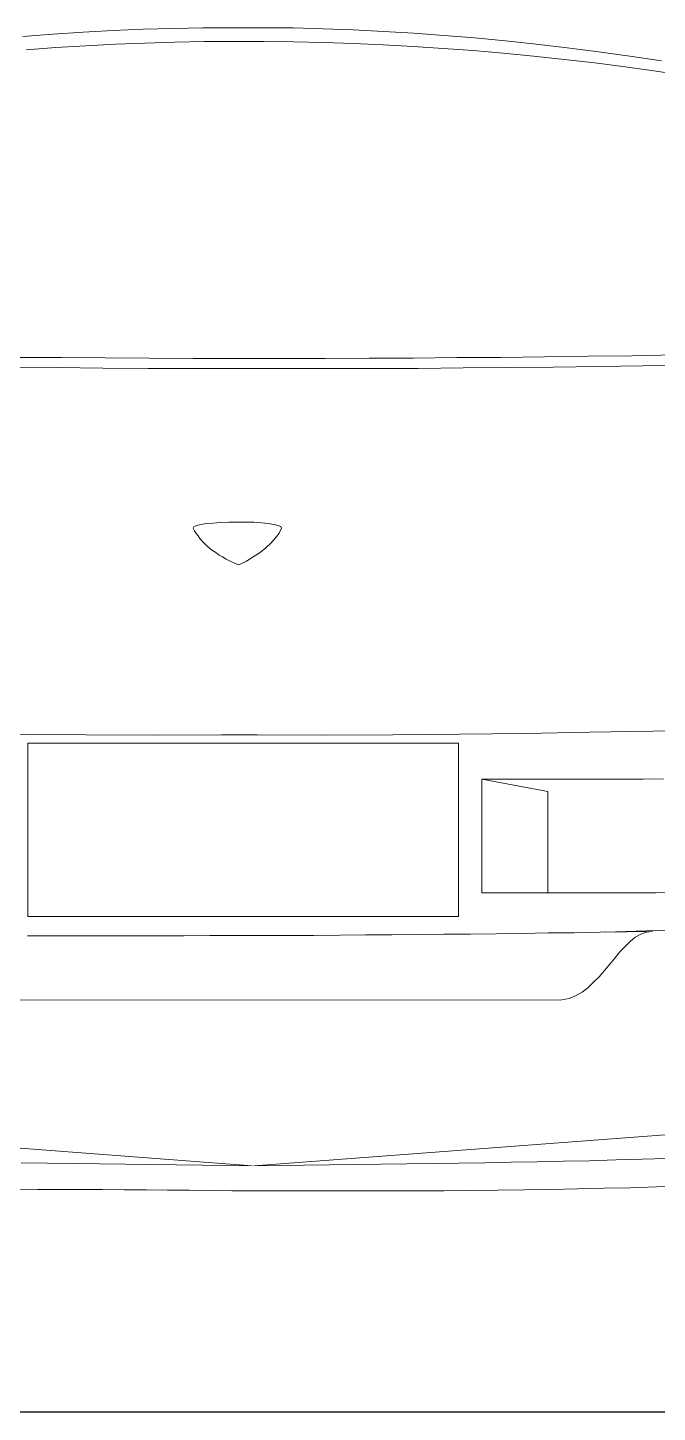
# Model space of a CAD drawing. Header units: millimetres. Extents: x 587797 to 2274247, y 1711 to 439204.
# Drawn here: x 1016690 to 1017630, y 283670 to 285737 of the extents above; entities that cross this region are included whole.
import ezdxf

# ---------------------------------------------------------------- set-up
doc = ezdxf.new("R2010")
doc.units = ezdxf.units.MM
doc.layers.add('finiture', color=7, linetype='Continuous', lineweight=20)

msp = doc.modelspace()

# ---------------------------------------------------------------- linework, layer by layer
msp.add_line((1042868.164, 283669.666, 442.155), (971709.651, 283669.666, 442.155))
at = {"layer": 'finiture'}
for p, q in [((1016727.232, 285727.476, 442.155), (1016682.391, 285723.866, 442.155)), ((1016772.499, 285730.281, 442.155), (1016727.232, 285727.476, 442.155)), ((1016817.356, 285732.677, 442.155), (1016772.499, 285730.281, 442.155)), ((1016862.214, 285734.679, 442.155), (1016817.356, 285732.677, 442.155)), ((1016906.661, 285735.892, 442.155), (1016862.214, 285734.679, 442.155)), ((1016951.518, 285736.681, 442.155), (1016906.661, 285735.892, 442.155)), ((1016996.376, 285737.09, 442.155), (1016951.518, 285736.681, 442.155)), ((1017041.217, 285737.09, 442.155), (1016996.376, 285737.09, 442.155)), ((1017086.074, 285736.681, 442.155), (1017041.217, 285737.09, 442.155)), ((1017130.932, 285735.483, 442.155), (1017086.074, 285736.681, 442.155)), ((1017175.789, 285733.891, 442.155), (1017130.932, 285735.483, 442.155)), ((1017221.04, 285731.479, 442.155), (1017175.789, 285733.891, 442.155)), ((1017266.291, 285728.674, 442.155), (1017221.04, 285731.479, 442.155)), ((1017311.558, 285725.474, 442.155), (1017266.291, 285728.674, 442.155)), ((1017357.204, 285721.865, 442.155), (1017311.558, 285725.474, 442.155)), ((1017403.275, 285717.467, 442.155), (1017357.204, 285721.865, 442.155)), ((1016732.039, 285707.443, 442.155), (1016687.592, 285704.243, 442.155)), ((1016776.503, 285710.248, 442.155), (1016732.039, 285707.443, 442.155)), ((1016820.95, 285712.25, 442.155), (1016776.503, 285710.248, 442.155)), ((1016865.413, 285713.858, 442.155), (1016820.95, 285712.25, 442.155)), ((1016909.467, 285715.466, 442.155), (1016865.413, 285713.858, 442.155)), ((1016953.93, 285716.254, 442.155), (1016909.467, 285715.466, 442.155)), ((1016998.377, 285716.663, 442.155), (1016953.93, 285716.254, 442.155)), ((1017042.825, 285716.663, 442.155), (1016998.377, 285716.663, 442.155)), ((1017087.272, 285715.86, 442.155), (1017042.825, 285716.663, 442.155)), ((1017131.735, 285715.056, 442.155), (1017087.272, 285715.86, 442.155)), ((1017176.183, 285713.464, 442.155), (1017131.735, 285715.056, 442.155)), ((1017220.646, 285711.462, 442.155), (1017176.183, 285713.464, 442.155)), ((1017265.503, 285709.051, 442.155), (1017220.646, 285711.462, 442.155)), ((1017310.345, 285706.245, 442.155), (1017265.503, 285709.051, 442.155)), ((1017355.202, 285703.045, 442.155), (1017310.345, 285706.245, 442.155)), ((1017400.059, 285699.042, 442.155), (1017355.202, 285703.045, 442.155)), ((1017445.326, 285694.629, 442.155), (1017400.059, 285699.042, 442.155)), ((1017449.33, 285712.66, 442.155), (1017403.275, 285717.467, 442.155)), ((1017495.385, 285707.049, 442.155), (1017449.33, 285712.66, 442.155)), ((1017542.244, 285701.044, 442.155), (1017495.385, 285707.049, 442.155)), ((1017589.103, 285694.629, 442.155), (1017542.244, 285701.044, 442.155)), ((1017490.972, 285689.822, 442.155), (1017445.326, 285694.629, 442.155)), ((1017536.633, 285684.62, 442.155), (1017490.972, 285689.822, 442.155)), ((1017582.294, 285678.615, 442.155), (1017536.633, 285684.62, 442.155)), ((1017628.349, 285672.2, 442.155), (1017582.294, 285678.615, 442.155)), ((1017636.356, 285687.82, 442.155), (1017589.103, 285694.629, 442.155)), ((1017674.814, 285665.391, 442.155), (1017628.349, 285672.2, 442.155)), ((1016674.368, 285244.874, 442.155), (1016740.062, 285244.48, 442.155)), ((1016740.062, 285244.48, 442.155), (1016805.74, 285244.07, 442.155)), ((1016805.74, 285244.07, 442.155), (1016871.418, 285243.676, 442.155)), ((1016871.418, 285243.676, 442.155), (1016937.097, 285243.267, 442.155)), ((1016937.097, 285243.267, 442.155), (1017002.775, 285243.267, 442.155)), ((1017002.775, 285243.267, 442.155), (1017068.453, 285243.267, 442.155)), ((1017068.453, 285243.267, 442.155), (1017134.131, 285243.267, 442.155)), ((1017134.131, 285243.267, 442.155), (1017199.809, 285243.676, 442.155)), ((1017199.809, 285243.676, 442.155), (1017265.503, 285243.676, 442.155)), ((1017265.503, 285243.676, 442.155), (1017330.772, 285244.48, 442.155)), ((1017330.772, 285244.48, 442.155), (1017396.466, 285244.874, 442.155)), ((1017396.466, 285244.874, 442.155), (1017461.734, 285245.678, 442.155)), ((1017461.734, 285245.678, 442.155), (1017527.018, 285246.482, 442.155)), ((1017527.018, 285246.482, 442.155), (1017592.302, 285247.27, 442.155)), ((1017592.302, 285247.27, 442.155), (1017657.177, 285248.484, 442.155)), ((1016667.559, 285230.058, 442.155), (1016734.845, 285229.649, 442.155)), ((1016734.845, 285229.649, 442.155), (1016802.131, 285228.861, 442.155)), ((1016802.131, 285228.861, 442.155), (1016869.417, 285228.451, 442.155)), ((1016869.417, 285228.451, 442.155), (1016937.097, 285228.451, 442.155)), ((1016937.097, 285228.451, 442.155), (1017004.367, 285228.057, 442.155)), ((1017004.367, 285228.057, 442.155), (1017071.653, 285228.057, 442.155)), ((1017071.653, 285228.057, 442.155), (1017138.938, 285228.057, 442.155)), ((1017138.938, 285228.057, 442.155), (1017206.224, 285228.451, 442.155)), ((1017206.224, 285228.451, 442.155), (1017273.1, 285228.451, 442.155)), ((1017273.1, 285228.451, 442.155), (1017340.386, 285229.255, 442.155)), ((1017340.386, 285229.255, 442.155), (1017407.672, 285229.649, 442.155)), ((1017407.672, 285229.649, 442.155), (1017474.564, 285230.452, 442.155)), ((1017474.564, 285230.452, 442.155), (1017541.834, 285231.256, 442.155)), ((1017541.834, 285231.256, 442.155), (1017608.726, 285232.06, 442.155)), ((1017608.726, 285232.06, 442.155), (1017675.602, 285233.258, 442.155)), ((1016948.319, 284995.354, 442.155), (1016941.904, 284993.762, 442.155)), ((1016956.72, 284996.567, 442.155), (1016948.319, 284995.354, 442.155)), ((1016966.744, 284997.371, 442.155), (1016956.72, 284996.567, 442.155)), ((1016977.95, 284998.159, 442.155), (1016966.744, 284997.371, 442.155)), ((1016989.961, 284998.569, 442.155), (1016977.95, 284998.159, 442.155)), ((1017002.775, 284998.963, 442.155), (1016989.961, 284998.569, 442.155)), ((1017015.179, 284998.963, 442.155), (1017002.775, 284998.963, 442.155)), ((1017027.599, 284998.569, 442.155), (1017015.179, 284998.963, 442.155)), ((1017038.806, 284997.765, 442.155), (1017027.599, 284998.569, 442.155)), ((1017048.83, 284996.961, 442.155), (1017038.806, 284997.765, 442.155)), ((1017057.231, 284995.354, 442.155), (1017048.83, 284996.961, 442.155)), ((1017064.04, 284993.762, 442.155), (1017057.231, 284995.354, 442.155)), ((1016937.9, 284991.76, 442.155), (1016937.097, 284989.758, 442.155)), ((1016937.097, 284989.758, 442.155), (1016939.098, 284985.755, 442.155)), ((1016941.904, 284993.762, 442.155), (1016937.9, 284991.76, 442.155)), ((1016939.098, 284985.755, 442.155), (1016941.51, 284981.752, 442.155)), ((1016941.51, 284981.752, 442.155), (1016944.315, 284978.142, 442.155)), ((1016944.315, 284978.142, 442.155), (1016947.121, 284974.139, 442.155)), ((1016947.121, 284974.139, 442.155), (1016950.32, 284970.529, 442.155)), ((1017053.227, 284967.724, 442.155), (1017060.036, 284975.337, 442.155)), ((1017060.036, 284975.337, 442.155), (1017065.253, 284982.54, 442.155)), ((1017067.649, 284992.154, 442.155), (1017064.04, 284993.762, 442.155)), ((1017065.253, 284982.54, 442.155), (1017068.847, 284989.758, 442.155)), ((1017068.847, 284989.758, 442.155), (1017067.649, 284992.154, 442.155)), ((1016950.32, 284970.529, 442.155), (1016953.93, 284966.92, 442.155)), ((1016953.93, 284966.92, 442.155), (1016957.523, 284963.326, 442.155)), ((1016957.523, 284963.326, 442.155), (1016961.527, 284960.111, 442.155)), ((1016961.527, 284960.111, 442.155), (1016965.94, 284956.517, 442.155)), ((1016965.94, 284956.517, 442.155), (1016970.747, 284953.302, 442.155)), ((1016970.747, 284953.302, 442.155), (1016975.555, 284949.708, 442.155)), ((1017026.795, 284946.903, 442.155), (1017036.804, 284953.302, 442.155)), ((1017036.804, 284953.302, 442.155), (1017045.615, 284960.521, 442.155)), ((1017045.615, 284960.521, 442.155), (1017053.227, 284967.724, 442.155)), ((1016975.555, 284949.708, 442.155), (1016980.756, 284946.903, 442.155)), ((1016980.756, 284946.903, 442.155), (1016986.367, 284943.703, 442.155)), ((1016986.367, 284943.703, 442.155), (1016992.372, 284940.488, 442.155)), ((1016992.372, 284940.488, 442.155), (1016998.771, 284937.682, 442.155)), ((1016998.771, 284937.682, 442.155), (1017005.171, 284934.893, 442.155)), ((1017005.171, 284934.893, 442.155), (1017016.377, 284940.488, 442.155)), ((1017016.377, 284940.488, 442.155), (1017026.795, 284946.903, 442.155)), ((1017529.43, 284684.978, 442.155), (1017433.316, 284683.371, 442.155)), ((1017623.542, 284686.57, 442.155), (1017529.43, 284684.978, 442.155)), ((1017715.258, 284688.982, 442.155), (1017623.542, 284686.57, 442.155)), ((1016677.174, 284682.173, 442.155), (1016776.897, 284681.369, 442.155)), ((1016689.988, 284668.712, 442.155), (1017333.183, 284668.712, 442.155)), ((1016689.988, 284410.019, 442.155), (1016689.988, 284668.712, 442.155)), ((1016776.897, 284681.369, 442.155), (1016877.833, 284680.975, 442.155)), ((1016877.833, 284680.975, 442.155), (1016979.148, 284681.369, 442.155)), ((1016979.148, 284681.369, 442.155), (1017005.982, 284681.369, 442.155)), ((1017032.816, 284681.369, 442.155), (1017005.982, 284681.369, 442.155)), ((1017134.131, 284680.975, 442.155), (1017032.816, 284681.369, 442.155)), ((1017235.068, 284681.369, 442.155), (1017134.131, 284680.975, 442.155)), ((1017334.791, 284682.173, 442.155), (1017235.068, 284681.369, 442.155)), ((1017333.183, 284668.712, 442.155), (1017333.183, 284410.019, 442.155)), ((1017433.316, 284683.371, 442.155), (1017334.791, 284682.173, 442.155)), ((1017368.016, 284445.088, 442.155), (1017368.016, 284615.281, 442.155)), ((1017368.016, 284615.281, 442.155), (1017397.664, 284615.281, 442.155)), ((1017368.016, 284445.892, 442.155), (1017368.016, 284614.887, 442.155)), ((1017368.016, 284614.887, 442.155), (1017466.541, 284596.462, 442.155)), ((1017397.664, 284615.281, 442.155), (1017427.705, 284615.281, 442.155)), ((1017427.705, 284615.281, 442.155), (1017457.731, 284615.281, 442.155)), ((1017457.731, 284615.281, 442.155), (1017487.772, 284615.281, 442.155)), ((1017487.772, 284615.281, 442.155), (1017517.814, 284615.281, 442.155)), ((1017517.814, 284615.281, 442.155), (1017547.855, 284615.281, 442.155)), ((1017547.855, 284615.281, 442.155), (1017578.29, 284615.281, 442.155)), ((1017578.29, 284615.281, 442.155), (1017608.726, 284615.281, 442.155)), ((1017608.726, 284615.281, 442.155), (1017639.161, 284615.691, 442.155)), ((1017466.541, 284596.462, 442.155), (1017466.541, 284444.694, 442.155)), ((1017466.541, 284444.694, 442.155), (1017368.016, 284445.892, 442.155)), ((1017396.466, 284445.088, 442.155), (1017368.016, 284445.088, 442.155)), ((1017425.293, 284445.088, 442.155), (1017396.466, 284445.088, 442.155)), ((1017454.137, 284445.088, 442.155), (1017425.293, 284445.088, 442.155)), ((1017482.965, 284445.088, 442.155), (1017454.137, 284445.088, 442.155)), ((1017511.808, 284445.088, 442.155), (1017482.965, 284445.088, 442.155)), ((1017540.636, 284445.088, 442.155), (1017511.808, 284445.088, 442.155)), ((1017569.874, 284445.498, 442.155), (1017540.636, 284445.088, 442.155)), ((1017598.717, 284445.498, 442.155), (1017569.874, 284445.498, 442.155)), ((1017627.955, 284445.498, 442.155), (1017598.717, 284445.498, 442.155)), ((1017656.783, 284445.892, 442.155), (1017627.955, 284445.498, 442.155)), ((1017333.183, 284410.019, 442.155), (1016689.988, 284410.019, 442.155)), ((1016689.594, 284381.018, 442.155), (1016728.446, 284381.018, 442.155)), ((1016728.446, 284381.018, 442.155), (1016767.692, 284381.018, 442.155)), ((1016767.692, 284381.018, 442.155), (1016806.544, 284381.018, 442.155)), ((1016806.544, 284381.018, 442.155), (1016845.38, 284381.018, 442.155)), ((1016845.38, 284381.018, 442.155), (1016884.232, 284381.018, 442.155)), ((1016884.232, 284381.018, 442.155), (1016923.085, 284381.018, 442.155)), ((1016923.085, 284381.018, 442.155), (1016961.937, 284381.412, 442.155)), ((1016961.937, 284381.412, 442.155), (1017000.773, 284381.412, 442.155)), ((1017000.773, 284381.412, 442.155), (1017039.215, 284381.412, 442.155)), ((1017039.215, 284381.412, 442.155), (1017078.067, 284381.806, 442.155)), ((1017078.067, 284381.806, 442.155), (1017116.904, 284381.806, 442.155)), ((1017116.904, 284381.806, 442.155), (1017155.756, 284382.215, 442.155)), ((1017155.756, 284382.215, 442.155), (1017194.608, 284382.609, 442.155)), ((1017194.608, 284382.609, 442.155), (1017233.46, 284382.609, 442.155)), ((1017233.46, 284382.609, 442.155), (1017272.706, 284383.019, 442.155)), ((1017272.706, 284383.019, 442.155), (1017311.558, 284383.413, 442.155)), ((1017311.558, 284383.413, 442.155), (1017350.395, 284383.807, 442.155)), ((1017350.395, 284383.807, 442.155), (1017389.247, 284384.217, 442.155)), ((1017389.247, 284384.217, 442.155), (1017428.099, 284384.611, 442.155)), ((1017428.099, 284384.611, 442.155), (1017466.951, 284385.415, 442.155)), ((1017466.951, 284385.415, 442.155), (1017505.803, 284385.809, 442.155)), ((1017505.803, 284385.809, 442.155), (1017544.64, 284386.613, 442.155)), ((1017544.64, 284386.613, 442.155), (1017583.886, 284387.023, 442.155)), ((1017552.252, 284386.613, 442.155), (1017567.478, 284387.023, 442.155)), ((1017567.478, 284387.023, 442.155), (1017659.982, 284389.828, 442.155)), ((1017583.886, 284387.023, 442.155), (1017622.738, 284387.827, 442.155)), ((1017597.11, 284379.016, 442.155), (1017589.497, 284372.601, 442.155)), ((1017605.526, 284383.807, 442.155), (1017597.11, 284379.016, 442.155)), ((1017613.927, 284386.613, 442.155), (1017605.526, 284383.807, 442.155)), ((1017622.738, 284387.827, 442.155), (1017613.927, 284386.613, 442.155)), ((1017574.287, 284356.981, 442.155), (1017566.674, 284347.777, 442.155)), ((1017581.884, 284364.988, 442.155), (1017574.287, 284356.981, 442.155)), ((1017589.497, 284372.601, 442.155), (1017581.884, 284364.988, 442.155)), ((1017559.061, 284338.556, 442.155), (1017551.449, 284329.351, 442.155)), ((1017566.674, 284347.777, 442.155), (1017559.061, 284338.556, 442.155)), ((1017543.442, 284320.131, 442.155), (1017535.025, 284311.73, 442.155)), ((1017551.449, 284329.351, 442.155), (1017543.442, 284320.131, 442.155)), ((1017508.199, 284291.697, 442.155), (1017498.584, 284287.694, 442.155)), ((1017517.814, 284296.898, 442.155), (1017508.199, 284291.697, 442.155)), ((1017526.624, 284303.707, 442.155), (1017517.814, 284296.898, 442.155)), ((1017535.025, 284311.73, 442.155), (1017526.624, 284303.707, 442.155)), ((1017487.772, 284285.692, 442.155), (1016524.192, 284284.888, 442.155)), ((1017498.584, 284287.694, 442.155), (1017487.772, 284285.692, 442.155)), ((1016183.366, 284101.456, 442.155), (1017025.203, 284037.779, 442.155)), ((1017869.453, 284101.456, 442.155), (1017027.599, 284037.779, 442.155)), ((1017411.676, 284042.996, 442.155), (1017450.922, 284043.784, 442.155)), ((1017450.922, 284043.784, 442.155), (1017490.184, 284044.588, 442.155)), ((1017490.184, 284044.588, 442.155), (1017529.02, 284045.392, 442.155)), ((1017529.02, 284045.392, 442.155), (1017568.266, 284046.59, 442.155)), ((1017568.266, 284046.59, 442.155), (1017607.118, 284047.394, 442.155)), ((1017607.118, 284047.394, 442.155), (1017645.576, 284048.592, 442.155)), ((1016719.225, 284041.783, 442.155), (1016679.979, 284042.192, 442.155)), ((1016758.077, 284041.389, 442.155), (1016719.225, 284041.783, 442.155)), ((1016796.93, 284040.585, 442.155), (1016758.077, 284041.389, 442.155)), ((1016835.782, 284040.191, 442.155), (1016796.93, 284040.585, 442.155)), ((1016874.224, 284039.781, 442.155), (1016835.782, 284040.191, 442.155)), ((1016912.272, 284039.387, 442.155), (1016874.224, 284039.781, 442.155)), ((1016950.32, 284038.583, 442.155), (1016912.272, 284039.387, 442.155)), ((1016987.959, 284038.189, 442.155), (1016950.32, 284038.583, 442.155)), ((1017025.203, 284037.779, 442.155), (1016987.959, 284038.189, 442.155)), ((1017027.599, 284037.779, 442.155), (1017064.844, 284038.189, 442.155)), ((1017064.844, 284038.189, 442.155), (1017102.498, 284038.583, 442.155)), ((1017102.498, 284038.583, 442.155), (1017140.546, 284039.387, 442.155)), ((1017140.546, 284039.387, 442.155), (1017178.594, 284039.781, 442.155)), ((1017178.594, 284039.781, 442.155), (1017217.037, 284040.191, 442.155)), ((1017217.037, 284040.191, 442.155), (1017255.889, 284040.585, 442.155)), ((1017255.889, 284040.585, 442.155), (1017294.725, 284041.389, 442.155)), ((1017294.725, 284041.389, 442.155), (1017333.577, 284041.783, 442.155)), ((1017333.577, 284041.783, 442.155), (1017372.823, 284042.192, 442.155)), ((1017372.823, 284042.192, 442.155), (1017411.676, 284042.996, 442.155)), ((1016671.562, 284002.946, 442.155), (1016704.409, 284002.537, 442.155)), ((1016704.409, 284002.537, 442.155), (1016736.847, 284002.537, 442.155)), ((1016736.847, 284002.537, 442.155), (1016769.3, 284002.142, 442.155)), ((1016769.3, 284002.142, 442.155), (1016801.737, 284002.142, 442.155)), ((1016801.737, 284002.142, 442.155), (1016834.174, 284001.733, 442.155)), ((1017431.708, 284001.733, 442.155), (1017471.758, 284002.537, 442.155)), ((1017471.758, 284002.537, 442.155), (1017511.005, 284003.34, 442.155)), ((1017511.005, 284003.34, 442.155), (1017550.645, 284004.144, 442.155)), ((1017550.645, 284004.144, 442.155), (1017589.907, 284004.948, 442.155)), ((1017589.907, 284004.948, 442.155), (1017628.743, 284006.54, 442.155)), ((1017628.743, 284006.54, 442.155), (1017667.595, 284007.738, 442.155)), ((1016834.174, 284001.733, 442.155), (1016866.611, 284001.733, 442.155)), ((1016866.611, 284001.733, 442.155), (1016898.654, 284001.339, 442.155)), ((1016898.654, 284001.339, 442.155), (1016931.091, 284001.339, 442.155)), ((1016931.091, 284001.339, 442.155), (1016963.135, 284000.929, 442.155)), ((1016963.135, 284000.929, 442.155), (1016994.768, 284000.535, 442.155)), ((1016994.768, 284000.535, 442.155), (1017026.795, 284000.141, 442.155)), ((1017026.795, 284000.141, 442.155), (1017068.043, 284000.141, 442.155)), ((1017068.043, 284000.141, 442.155), (1017108.897, 284000.141, 442.155)), ((1017108.897, 284000.141, 442.155), (1017149.751, 284000.141, 442.155)), ((1017149.751, 284000.141, 442.155), (1017190.605, 284000.141, 442.155)), ((1017190.605, 284000.141, 442.155), (1017231.049, 284000.141, 442.155)), ((1017231.049, 284000.141, 442.155), (1017271.508, 284000.535, 442.155)), ((1017271.508, 284000.535, 442.155), (1017311.952, 284000.535, 442.155)), ((1017311.952, 284000.535, 442.155), (1017352.002, 284000.929, 442.155)), ((1017352.002, 284000.929, 442.155), (1017392.052, 284001.339, 442.155)), ((1017392.052, 284001.339, 442.155), (1017431.708, 284001.733, 442.155))]:
    msp.add_line(p, q, dxfattribs=at)

doc.saveas('drawing.dxf')
